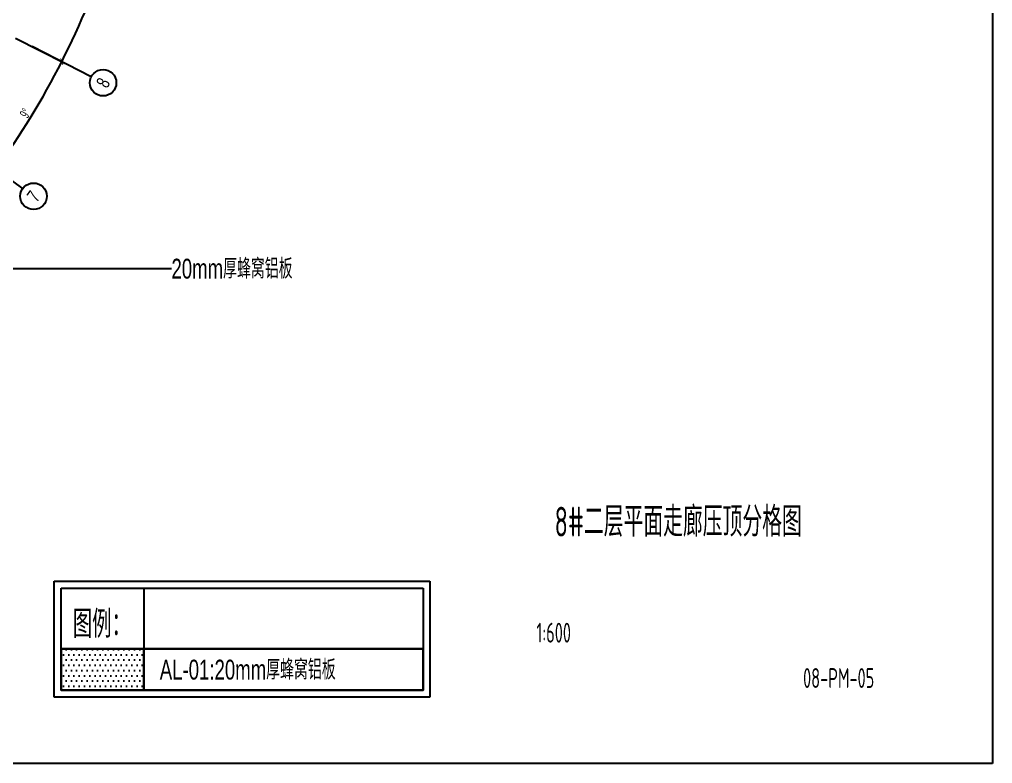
# Model space of a CAD drawing. Extents: x 104132 to 3338343, y -1228862 to 1409848.
# Drawn here: x 1305927 to 1394132, y 138 to 67547 of the extents above; entities that cross this region are included whole.
import ezdxf
from ezdxf.enums import TextEntityAlignment as Align

# ---------------------------------------------------------------- set-up
doc = ezdxf.new("R2010")
doc.units = 0
doc.linetypes.add('CENTER', pattern=[50.8, 31.75, -6.35, 6.35, -6.35])
doc.linetypes.add('CENTER2', pattern=[28.575, 19.05, -3.175, 3.175, -3.175])
doc.layers.get('0').update_dxf_attribs({"color": 8})
doc.layers.get('Defpoints').update_dxf_attribs({"color": 8})
for name, color, linetype in [('#填充层', 8, 'Continuous'), ('#幕墙线-平面', 8, 'Continuous'), ('#文字', 8, 'Continuous'), ('#标注', 8, 'Continuous'), ('#轴线', 8, 'CENTER2'), ('A-FLOR-UNDR', 8, 'Continuous'), ('C-SHET-SHBD', 8, 'Continuous'), ('dim', 8, 'Continuous'), ('DOTE', 8, 'CENTER')]:
    doc.layers.add(name, color=color, linetype=linetype)
doc.styles.add('#文字', font='jrs.shx', dxfattribs={"width": 0.7, "bigfont": 'hztxt.shx'})
doc.styles.add('JHZX', font='jrs.shx', dxfattribs={"width": 0.6, "bigfont": 'jhz.shx'})
doc.styles.add('XD2008', font='xd-hzs.shx', dxfattribs={"width": 0.7, "bigfont": 'xd-hztxt.shx'})
doc.dimstyles.new('JZBZ-300', dxfattribs={"dimscale": 300, "dimtxt": 3, "dimasz": 1.5, "dimexe": 1, "dimexo": 1, "dimgap": 0.5, "dimtad": 1, "dimdec": 0, "dimdsep": 46, "dimtxsty": 'JHZX', "dimblk1": 'ARCHTICK', "dimblk2": 'ARCHTICK', "dimsah": 1, "dimcen": 0, "dimclrd": 1, "dimclre": 1, "dimclrt": 2, "dimadec": 3, "dimazin": 2, "dimtfac": 1, "dimtdec": 0, "dimtix": 1, "dimtmove": 0, "dimatfit": 3, "dimfxl": 1, "dimtolj": 1, "dimlwd": -1, "dimlwe": -1, "dimarcsym": 1})

# ---------------------------------------------------------------- blocks, each defined once
blk = doc.blocks.new('_ARCHTICK')
at = {"color": 0, "linetype": 'ByBlock', "const_width": 0.15}
blk.add_lwpolyline([(-0.5, -0.5), (0.5, 0.5)], dxfattribs=at)
blk = doc.blocks.new('*D11')
at = {"layer": '#标注', "color": 1, "ltscale": 300, "transparency": 16777216}
for p, q in [((632056, -178217), (636511, -180487)), ((626481, -187315), (630526, -190254))]:
    blk.add_line(p, q, dxfattribs=at)
blk.add_arc((571468, -147346), 72700, 324, 333, dxfattribs=at)
at = {"layer": 'Defpoints', "color": 0, "ltscale": 300, "transparency": 16777216}
for p in [(571468, -147346), (631789, -178081), (632439, -186941), (626238, -187139)]:
    blk.add_point(p, dxfattribs=at)
at = {"layer": '#标注', "color": 1, "ltscale": 300, "transparency": 16777216, "xscale": 450, "yscale": 450, "zscale": 450}
for p, rotation in [((636244, -180351), 63.00000000000026), ((630283, -190078), 234.0000000000001)]:
    blk.add_blockref('_ARCHTICK', p, dxfattribs=dict(at, rotation=rotation))
at = {"layer": '#标注', "color": 2, "ltscale": 300, "transparency": 16777216, "insert": (632943, -185018), "char_height": 900, "attachment_point": 5, "rotation": 58.5, "style": 'JHZX'}
blk.add_mtext('\\A1;9°', dxfattribs=at)
blk = doc.blocks.new('*D12')
at = {"layer": '#标注', "color": 1, "ltscale": 300, "transparency": 16777216}
for p, q in [((636140, -168359), (640895, -169904)), ((632056, -178217), (636511, -180487))]:
    blk.add_line(p, q, dxfattribs=at)
blk.add_arc((571468, -147346), 72700, 333, 342, dxfattribs=at)
at = {"layer": 'Defpoints', "color": 0, "ltscale": 300, "transparency": 16777216}
for p in [(571468, -147346), (635854, -168266), (637883, -176916), (631789, -178081)]:
    blk.add_point(p, dxfattribs=at)
at = {"layer": '#标注', "color": 1, "ltscale": 300, "transparency": 16777216, "xscale": 450, "yscale": 450, "zscale": 450}
for p, rotation in [((640610, -169811), 72.00000000000054), ((636244, -180351), 243.0000000000004)]:
    blk.add_blockref('_ARCHTICK', p, dxfattribs=dict(at, rotation=rotation))
at = {"layer": '#标注', "color": 2, "ltscale": 300, "transparency": 16777216, "insert": (638080, -174937), "char_height": 900, "attachment_point": 5, "rotation": 67.5, "style": 'JHZX'}
blk.add_mtext('\\A1;9°', dxfattribs=at)
blk = doc.blocks.new('*U1046')
blk.add_line((0, -20), (0, 0))
blk.add_circle((0, -24), 4)
at = {"style": 'JHZX', "width": 0.75}
blk.add_attdef('AXES', text='', height=4, dxfattribs=at).set_placement((0, -24), align=Align.MIDDLE_CENTER)
blk = doc.blocks.new('QWEAFSD')
at = {"layer": 'A-FLOR-UNDR', "ltscale": 5}
for radius, end in [(65000, 202.58664), (64800, 202.00419), (64750, 201.83199), (64600, 201.19687), (64580, 201.09026), (64415, 200.57143)]:
    blk.add_arc((172821, 487183), radius, 322.26362, end, dxfattribs=at)
blk = doc.blocks.new('A3文本框')
at = {"layer": 'Defpoints', "ltscale": 500}
blk.add_lwpolyline([(10, -10), (-420, -10), (-420, 297), (10, 297)], close=True, dxfattribs=at)
at = {"layer": 'C-SHET-SHBD', "style": 'XD2008', "width": 0.7}
for tag, height, p in [('子项名称', 4.5, (-37.49, 35.41)), ('图名', 4.5, (-37.49, 24.27)), ('比例', 3, (-56.3, 8.25)), ('MQJD-01', 3, (-13.24, 2.27))]:
    blk.add_attdef(tag, text='', height=height, dxfattribs=at).set_placement(p, align=Align.CENTER)
blk = doc.blocks.new('A$C9f0bf166')
at = {"layer": '#填充层', "ltscale": 5}
h = blk.add_hatch(dxfattribs=at)
h.set_pattern_fill('DOTS', color=256, scale=150)
h.set_pattern_definition([(0, (-91205.73, 271461.23), (119.0625, 238.125), [0, -238.125])])
h.paths.add_polyline_path([(-16718, 2188), (-12968, 2188), (-12968, 313), (-16718, 313)])
at = {"layer": '#标注'}
for p, q in [((-12968, 2188), (-16718, 2188)), ((-12968, 2188), (-16718, 2188)), ((-16718, 2188), (-16718, 313)), ((-16718, 2188), (-12968, 2188)), ((-16718, 313), (-16718, 2188)), ((-16718, 2188), (-16718, 313)), ((-16718, 2188), (-12968, 2188)), ((-16718, 313), (-16718, 2188)), ((-16718, 313), (-16718, 2188)), ((-312, 2188), (-12968, 2188)), ((-312, 2188), (-12968, 2188)), ((-12968, 2188), (-12968, 313)), ((-12968, 2188), (-312, 2188)), ((-12968, 313), (-12968, 2188)), ((-12968, 2188), (-312, 2188)), ((-312, 313), (-312, 2188)), ((-312, 2188), (-312, 313)), ((-312, 313), (-312, 2188)), ((-312, 2188), (-312, 313)), ((-312, 2188), (-312, 313)), ((-12968, 313), (-16718, 313)), ((-16718, 313), (-12968, 313)), ((-12968, 313), (-16718, 313)), ((-312, 313), (-12968, 313)), ((-12968, 313), (-312, 313)), ((-312, 313), (-12968, 313))]:
    blk.add_line(p, q, dxfattribs=at)
for points in [[(-12968, 313), (-16718, 313), (-16718, 2188), (-12968, 2188)], [(-12968, 2188), (-312, 2188), (-312, 313), (-12968, 313)]]:
    blk.add_lwpolyline(points, close=True, dxfattribs=at)
for p, q in [((-17030, 5254), (0, 5254)), ((-17030, 0), (-17030, 5254)), ((-16718, 4942), (-312, 4942)), ((-16718, 313), (-16718, 4942)), ((-16718, 4942), (-12968, 4942)), ((-16718, 2188), (-16718, 4942)), ((-12968, 4942), (-12968, 2188)), ((-312, 4942), (-312, 313)), ((0, 5254), (0, 0)), ((-12968, 2188), (-16718, 2188)), ((0, 0), (-17030, 0)), ((-312, 313), (-16718, 313))]:
    blk.add_line(p, q)
at = {"layer": '#文字', "style": '#文字', "width": 0.7}
blk.add_text('图例：', height=1250, dxfattribs=at).set_placement((-14870, 3379), align=Align.MIDDLE)
blk.add_text('AL-01:20mm厚蜂窝铝板', height=900, dxfattribs=at).set_placement((-12243, 1250), align=Align.MIDDLE_LEFT)
blk = doc.blocks.new('轴网20240313')
at = {"layer": '#标注', "ltscale": 300}
blk.add_circle((571467.9, -147345.9), 64700, dxfattribs=at)
at = {"layer": '#轴线', "ltscale": 300}
for radius in [64700, 63300]:
    blk.add_circle((571467.9, -147345.9), radius, dxfattribs=at)
at = {"layer": '#标注', "xscale": 299.9999999999999, "yscale": 299.9999999999999, "zscale": 299.9999999999999}
for p, rotation, values in [((633571, -178989), 62.99999999998764, {'AXES': '8'}), ((627856.3, -188314.5), 53.99999999998766, {'AXES': '7'})]:
    blk.add_blockref('*U1046', p, dxfattribs=dict(at, rotation=rotation)).add_auto_attribs(values)
at = {"layer": '#标注', "ltscale": 300}
for base, p1, p2, picture, middle in [((632439.2, -186941.1), (626238.3, -187139), (631789, -178081), '*D11', (632943.2, -185018)), ((637882.6, -176915.6), (631789, -178081), (635854.4, -168266.3), '*D12', (638079.6, -174937.4))]:
    dim = blk.add_angular_dim_3p(base=base, center=(571467.9, -147345.9), p1=p1, p2=p2, dimstyle='JZBZ-300', dxfattribs=at)
    dim.commit()
    dim.dimension.update_dxf_attribs({"geometry": picture, "text_midpoint": middle})

msp = doc.modelspace()

# ---------------------------------------------------------------- block references
at = {"layer": '#幕墙线-平面'}
msp.add_blockref('QWEAFSD', (1072166, -390456), dxfattribs=at)
at = {"layer": 'dim'}
ref = msp.add_blockref('A3文本框', (1388132, 6138), dxfattribs=dict(at, xscale=600, yscale=600, zscale=600))
ref.add_attrib('图名', '8#二层平面走廊压顶分格图', dxfattribs={"layer": 'C-SHET-SHBD', "height": 2700, "style": 'XD2008', "width": 0.7}).set_placement((1365638, 20699), align=Align.CENTER)
ref.add_attrib('MQJD-01', '08-PM-05', dxfattribs={"layer": 'C-SHET-SHBD', "height": 1800, "style": 'XD2008', "width": 0.7}).set_placement((1380185, 6982), align=Align.CENTER)
ref.add_attrib('比例', '1:600', dxfattribs={"layer": 'C-SHET-SHBD', "height": 1800, "style": 'XD2008', "width": 0.7}).set_placement((1354352, 11091), align=Align.CENTER)
at = {"layer": 'dim', "ltscale": 300, "xscale": 2, "yscale": 2, "zscale": 2}
msp.add_blockref('A$C9f0bf166', (1343132, 6144), dxfattribs=at)
at = {"layer": 'DOTE'}
msp.add_blockref('轴网20240313', (673520, 244073), dxfattribs=at)

# ---------------------------------------------------------------- texts
at = {"layer": '#文字', "style": '#文字', "width": 0.7}
msp.add_text('20mm厚蜂窝铝板', height=1800, dxfattribs=at).set_placement((1319705, 44971), align=Align.MIDDLE_LEFT)

# ---------------------------------------------------------------- leaders
at = {"layer": '#标注', "ltscale": 300}
msp.add_leader([(1299781, 61760), (1299781, 44971), (1319705, 44971)], dimstyle='JZBZ-300', override={"dimgap": 0.5, "dimtad": 0, "dimfxl": 50, "dimfxlon": 1}, dxfattribs=at)

doc.saveas('drawing.dxf')
